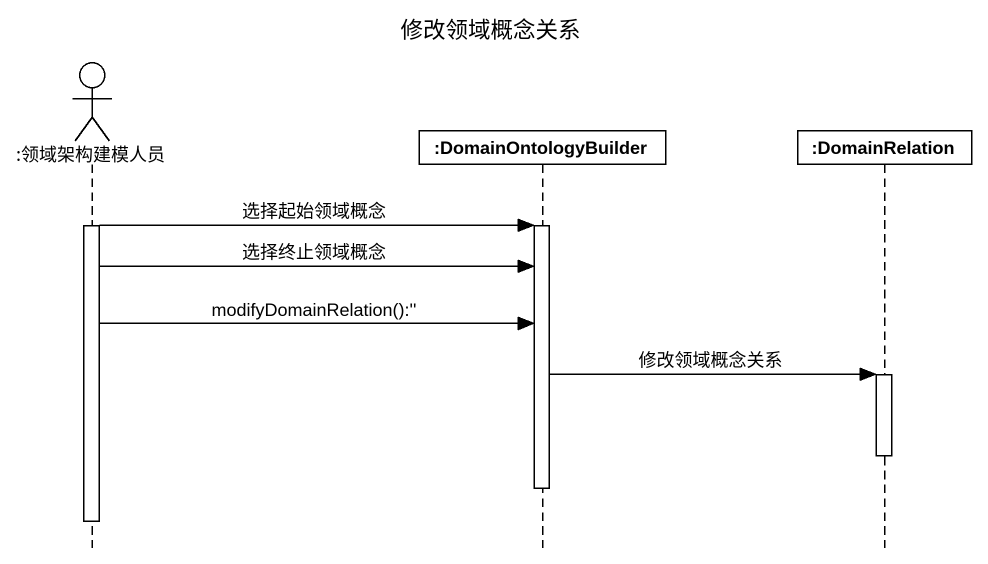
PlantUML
@startuml
title 修改领域概念关系
hide footbox
actor ":领域架构建模人员" as 领域架构建模人员
participant ":DomainOntologyBuilder" as DomainOntologyBuilder
participant ":DomainRelation" as DomainRelation

activate 领域架构建模人员
领域架构建模人员 -> DomainOntologyBuilder : 选择起始领域概念
activate DomainOntologyBuilder
领域架构建模人员 -> DomainOntologyBuilder : 选择终止领域概念
领域架构建模人员 -> DomainOntologyBuilder : modifyDomainRelation():''
DomainOntologyBuilder -> DomainRelation : 修改领域概念关系
activate DomainRelation
deactivate DomainRelation
deactivate DomainOntologyBuilder
deactivate 领域架构建模人员
@enduml
